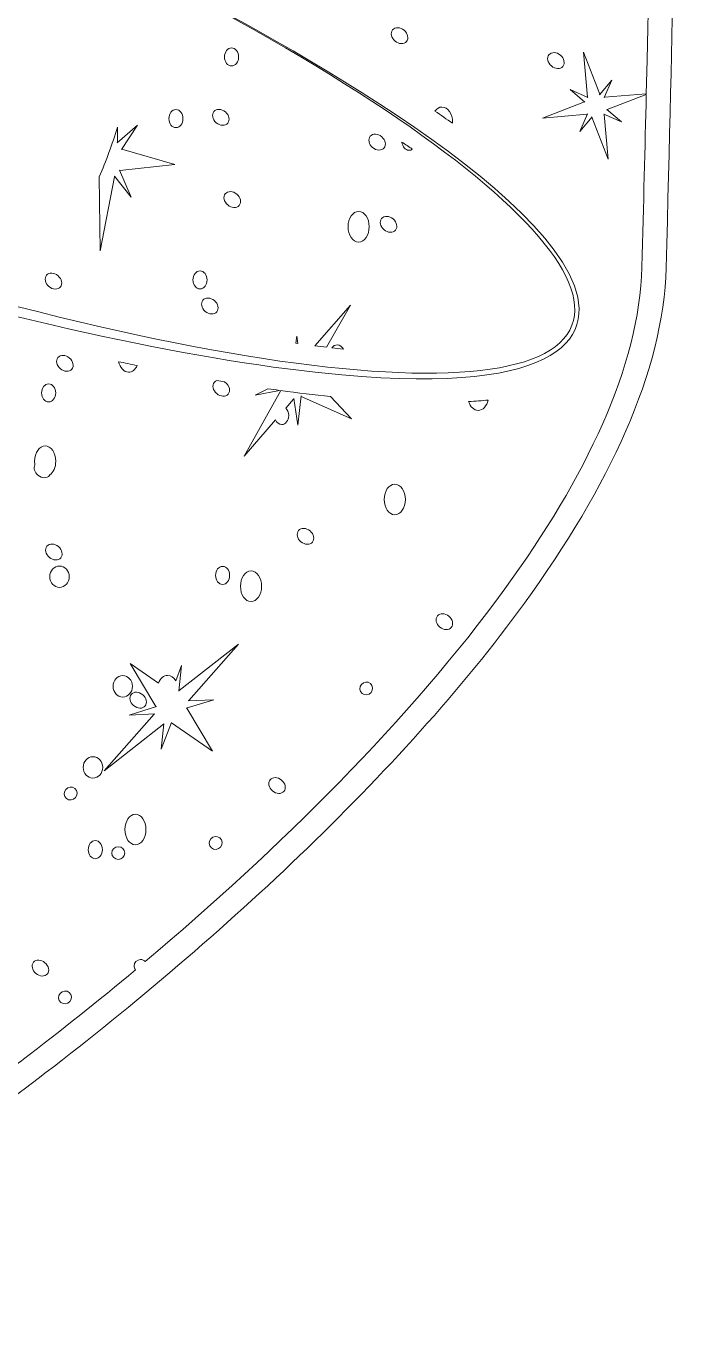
# Model space of a CAD drawing. Header units: millimetres. Extents: x 4 to 54.2, y 0 to 64.9.
# Drawn here: x 38.65 to 54.2, y 0 to 30.71 of the extents above; entities that cross this region are included whole.
import ezdxf

# ---------------------------------------------------------------- set-up
doc = ezdxf.new("R2010")
doc.units = ezdxf.units.MM

msp = doc.modelspace()

# ---------------------------------------------------------------- linework, layer by layer
at = {"color": 18, "linetype": 'Continuous', "lineweight": 9, "true_color": 0x000000}
msp.add_lwpolyline([(45.06, 23.179), (45.081, 23.35), (45.108, 23.172), (45.06, 23.179)], close=True, dxfattribs=at)
for points, knots in [([(54.172, 47.928), (54.147, 39.231), (54.164, 37.19), (53.847, 24.97), (53.783, 22.513), (52.481, 19.761), (50.482, 17.011), (47.528, 12.945), (43.056, 8.868), (38.944, 5.735), (35.741, 3.293), (32.755, 1.424), (30.875, 0.571), (30.005, 0.176), (29.348, 0.003), (28.991, 0.05), (28.501, 0.114), (27.594, 0.441), (26.407, 1.008), (23.715, 2.295), (19.533, 4.821), (15.533, 8.164), (9.787, 12.966), (4.436, 19.456), (4.333, 26.362), (4.163, 37.85), (4.151, 44.644), (3.986, 53.78), (3.979, 54.192), (4.154, 54.686), (4.515, 55.226), (5.009, 55.967), (5.855, 56.817), (6.993, 57.696), (11.337, 61.049), (19.966, 64.874), (29.029, 64.832), (37.429, 64.794), (46.36, 61.01), (50.958, 57.684), (52.161, 56.813), (53.071, 55.971), (53.607, 55.235), (54, 54.694), (54.196, 54.199), (54.194, 53.784), (54.184, 51.606), (54.177, 49.762), (54.173, 48.146), (54.201, 48.075), (54.2, 47.997), (54.172, 47.928)], [0, 0, 0, 0, 1, 1, 1, 2, 2, 2, 3, 3, 3, 4, 4, 4, 5, 5, 5, 6, 6, 6, 7, 7, 7, 8, 8, 8, 9, 9, 9, 10, 10, 10, 11, 11, 11, 12, 12, 12, 13, 13, 13, 14, 14, 14, 15, 15, 15, 16, 16, 16, 17, 17, 17, 17]), ([(53.375, 29.099), (53.585, 37.82), (53.575, 40.326), (53.597, 47.961), (52.67, 49.071), (44.08, 58.85), (29.09, 58.846), (13.964, 58.842), (5.441, 48.495), (4.658, 47.503), (4.715, 43.135), (4.751, 38.942), (4.809, 33.94), (4.812, 33.941), (4.815, 33.941), (4.819, 33.941), (4.911, 33.941), (4.986, 33.845), (4.986, 33.726), (4.986, 33.608), (4.911, 33.512), (4.819, 33.512), (4.819, 33.512), (4.814, 33.512), (4.814, 33.512), (4.825, 32.589), (4.837, 31.639), (4.849, 30.655), (4.892, 30.767), (4.975, 30.843), (5.069, 30.843), (5.208, 30.843), (5.32, 30.68), (5.32, 30.48), (5.32, 30.28), (5.208, 30.117), (5.069, 30.117), (4.978, 30.117), (4.898, 30.188), (4.854, 30.293), (4.871, 29.045), (4.889, 27.741), (4.909, 26.37), (5.009, 19.619), (10.284, 13.3), (15.902, 8.605), (16.27, 8.298), (16.639, 7.997), (17.009, 7.704), (16.986, 7.759), (16.973, 7.823), (16.973, 7.892), (16.973, 8.092), (17.085, 8.255), (17.224, 8.255), (17.362, 8.255), (17.475, 8.092), (17.475, 7.892), (17.475, 7.695), (17.366, 7.535), (17.231, 7.529), (20.762, 4.757), (24.29, 2.658), (26.656, 1.527), (27.764, 0.997), (28.608, 0.681), (29.066, 0.621), (29.365, 0.581), (29.906, 0.763), (30.637, 1.095), (32.265, 1.834), (34.73, 3.346), (37.445, 5.333), (37.436, 5.352), (37.431, 5.373), (37.431, 5.395), (37.431, 5.478), (37.5, 5.545), (37.586, 5.545), (37.624, 5.545), (37.658, 5.532), (37.685, 5.51), (37.986, 5.732), (38.29, 5.96), (38.596, 6.192), (39.471, 6.86), (40.364, 7.57), (41.254, 8.314), (41.233, 8.34), (41.22, 8.373), (41.22, 8.408), (41.22, 8.491), (41.289, 8.558), (41.374, 8.558), (41.419, 8.558), (41.459, 8.54), (41.487, 8.51), (44.655, 11.18), (47.777, 14.267), (50.016, 17.349), (51.936, 19.991), (53.21, 22.625), (53.271, 24.985), (53.31, 26.494), (53.345, 27.847), (53.374, 29.078), (53.374, 29.078), (52.448, 28.722), (52.448, 28.722), (52.448, 28.722), (52.439, 28.725), (52.439, 28.725), (52.439, 28.725), (52.786, 28.432), (52.786, 28.432), (52.786, 28.432), (52.371, 28.617), (52.371, 28.617), (52.371, 28.617), (52.378, 28.61), (52.378, 28.61), (52.378, 28.61), (52.468, 27.547), (52.468, 27.547), (52.468, 27.547), (52.085, 28.543), (52.085, 28.543), (52.085, 28.543), (52.089, 28.552), (52.089, 28.552), (52.089, 28.552), (51.795, 28.205), (51.795, 28.205), (51.795, 28.205), (51.98, 28.62), (51.98, 28.62), (51.98, 28.62), (51.973, 28.613), (51.973, 28.613), (51.973, 28.613), (50.91, 28.523), (50.91, 28.523), (50.91, 28.523), (51.906, 28.906), (51.906, 28.906), (51.906, 28.906), (51.916, 28.902), (51.916, 28.902), (51.916, 28.902), (51.568, 29.196), (51.568, 29.196), (51.568, 29.196), (51.984, 29.011), (51.984, 29.011), (51.984, 29.011), (51.977, 29.018), (51.977, 29.018), (51.977, 29.018), (51.887, 30.081), (51.887, 30.081), (51.887, 30.081), (52.269, 29.085), (52.269, 29.085), (52.269, 29.085), (52.266, 29.075), (52.266, 29.075), (52.266, 29.075), (52.559, 29.423), (52.559, 29.423), (52.559, 29.423), (52.374, 29.007), (52.374, 29.007), (52.374, 29.007), (52.381, 29.015), (52.381, 29.015), (52.381, 29.015), (53.375, 29.099), (53.375, 29.099)], [0, 0, 0, 0, 1, 1, 1, 2, 2, 2, 3, 3, 3, 4, 4, 4, 5, 5, 5, 6, 6, 6, 7, 7, 7, 8, 8, 8, 9, 9, 9, 10, 10, 10, 11, 11, 11, 12, 12, 12, 13, 13, 13, 14, 14, 14, 15, 15, 15, 16, 16, 16, 17, 17, 17, 18, 18, 18, 19, 19, 19, 20, 20, 20, 21, 21, 21, 22, 22, 22, 23, 23, 23, 24, 24, 24, 25, 25, 25, 26, 26, 26, 27, 27, 27, 28, 28, 28, 29, 29, 29, 30, 30, 30, 31, 31, 31, 32, 32, 32, 33, 33, 33, 34, 34, 34, 35, 35, 35, 36, 36, 36, 37, 37, 37, 38, 38, 38, 39, 39, 39, 40, 40, 40, 41, 41, 41, 42, 42, 42, 43, 43, 43, 44, 44, 44, 45, 45, 45, 46, 46, 46, 47, 47, 47, 48, 48, 48, 49, 49, 49, 50, 50, 50, 51, 51, 51, 52, 52, 52, 53, 53, 53, 54, 54, 54, 55, 55, 55, 56, 56, 56, 57, 57, 57, 58, 58, 58, 59, 59, 59, 59]), ([(17.221, 31.419), (14.736, 32.622), (12.49, 33.864), (10.65, 35.092), (6.186, 38.068), (6.12, 39.771), (6.196, 40.418), (6.325, 41.512), (7.577, 41.728), (7.828, 41.79), (7.971, 41.825), (9.614, 41.738), (9.876, 41.621), (8.768, 41.493), (7.547, 41.481), (7.168, 40.481), (6.518, 38.771), (10.628, 35.505), (17.226, 32.12), (17.229, 32.213), (17.234, 32.307), (17.24, 32.4), (17.161, 32.525), (17.212, 32.648), (17.262, 32.706), (17.472, 35.152), (18.436, 36.985), (18.614, 37.324), (18.53, 37.62), (18.726, 38.105), (19.171, 38.275), (20.679, 40.598), (22.932, 42.321), (25.513, 43.205), (25.571, 43.283), (25.95, 43.798), (26.602, 43.522), (26.875, 43.589), (27.152, 43.646), (27.431, 43.694), (27.431, 43.694), (27.329, 43.947), (27.329, 43.947), (27.329, 43.947), (27.456, 43.784), (27.456, 43.784), (27.455, 43.795), (27.454, 43.806), (27.454, 43.817), (27.454, 43.936), (27.529, 44.032), (27.622, 44.032), (27.714, 44.032), (27.789, 43.936), (27.789, 43.817), (27.789, 43.793), (27.786, 43.77), (27.78, 43.749), (27.87, 43.762), (27.961, 43.774), (28.051, 43.784), (28.438, 43.4), (28.717, 43.648), (28.599, 43.837), (28.599, 43.837), (28.667, 43.842), (28.667, 43.842), (28.667, 43.842), (28.659, 43.95), (28.659, 43.95), (28.659, 43.95), (28.656, 43.941), (28.656, 43.941), (28.656, 43.941), (28.458, 43.813), (28.458, 43.813), (28.346, 43.805), (28.236, 43.795), (28.125, 43.784), (28.125, 43.784), (28.46, 44.168), (28.46, 44.168), (28.46, 44.168), (28.47, 44.169), (28.47, 44.169), (28.47, 44.169), (28.026, 44.266), (28.026, 44.266), (28.026, 44.266), (28.48, 44.297), (28.48, 44.297), (28.48, 44.297), (28.47, 44.3), (28.47, 44.3), (28.47, 44.3), (27.894, 45.198), (27.894, 45.198), (27.894, 45.198), (28.697, 44.496), (28.697, 44.496), (28.697, 44.496), (28.699, 44.486), (28.699, 44.486), (28.699, 44.486), (28.796, 44.93), (28.796, 44.93), (28.796, 44.93), (28.826, 44.476), (28.826, 44.476), (28.826, 44.476), (28.829, 44.486), (28.829, 44.486), (28.829, 44.486), (29.727, 45.062), (29.727, 45.062), (29.727, 45.062), (29.025, 44.259), (29.025, 44.259), (29.025, 44.259), (29.015, 44.257), (29.015, 44.257), (29.015, 44.257), (29.46, 44.16), (29.46, 44.16), (29.46, 44.16), (29.006, 44.13), (29.006, 44.13), (29.006, 44.13), (29.016, 44.127), (29.016, 44.127), (29.016, 44.127), (29.182, 43.867), (29.182, 43.867), (29.654, 43.88), (30.129, 43.865), (30.606, 43.823), (30.612, 43.839), (30.621, 43.854), (30.633, 43.868), (30.687, 43.933), (30.783, 43.943), (30.847, 43.89), (30.877, 43.864), (30.894, 43.83), (30.898, 43.793), (31.403, 43.736), (31.91, 43.647), (32.416, 43.525), (32.411, 43.566), (32.423, 43.609), (32.452, 43.644), (32.507, 43.709), (32.603, 43.719), (32.667, 43.666), (32.728, 43.614), (32.736, 43.522), (32.687, 43.457), (32.687, 43.457), (32.697, 43.454), (32.697, 43.454), (32.697, 43.454), (32.685, 43.455), (32.685, 43.455), (32.685, 43.455), (32.682, 43.451), (32.682, 43.451), (32.659, 43.424), (32.63, 43.407), (32.599, 43.399), (32.552, 43.412), (32.505, 43.425), (32.458, 43.438), (32.45, 43.447), (32.442, 43.456), (32.436, 43.467), (31.53, 43.499), (30.621, 43.404), (29.73, 43.193), (28.996, 43.02), (28.275, 42.768), (27.578, 42.445), (27.345, 42.009), (27.048, 41.827), (26.585, 41.927), (26.494, 41.873), (26.403, 41.819), (26.312, 41.763), (26.094, 41.407), (25.724, 41.344), (25.665, 41.334), (25.598, 41.286), (25.53, 41.237), (25.463, 41.188), (25.604, 40.833), (25.12, 40.445), (24.799, 40.663), (24.214, 40.168), (23.667, 39.615), (23.169, 39.011), (23.136, 39.106), (23.051, 39.011), (22.986, 38.927), (22.908, 38.826), (22.967, 38.432), (22.697, 38.404), (22.502, 38.137), (22.315, 37.86), (22.139, 37.576), (22.409, 37.294), (22.244, 36.626), (21.561, 36.544), (21.228, 35.883), (20.947, 35.184), (20.724, 34.453), (20.99, 33.868), (20.624, 33.979), (20.593, 33.993), (20.424, 33.358), (20.306, 32.722), (20.234, 32.09), (20.073, 31.737), (19.98, 31.268), (19.956, 30.781), (22.319, 29.669), (24.918, 28.566), (27.672, 27.52), (39.937, 22.863), (50.663, 21.109), (51.611, 23.605), (52.512, 25.975), (44.274, 31.331), (32.941, 35.852), (35.075, 35.002), (38.303, 33.643), (41.716, 31.889), (42.107, 31.687), (50.045, 27.765), (51.544, 24.826), (52.315, 23.313), (51.361, 21.961), (46.152, 22.428), (39.499, 23.024), (28.733, 26.262), (19.964, 30.149), (19.998, 29.685), (20.097, 29.241), (20.26, 28.905), (20.354, 28.189), (20.506, 27.49), (20.712, 26.816), (20.779, 26.878), (21.359, 25.529), (21.252, 25.368), (21.522, 24.762), (21.837, 24.184), (22.194, 23.64), (22.32, 23.636), (22.584, 23.312), (22.602, 23.058), (22.899, 22.661), (23.22, 22.286), (23.562, 21.936), (23.313, 21.81), (23.786, 21.36), (23.961, 21.548), (24.052, 21.465), (24.143, 21.384), (24.236, 21.304), (24.313, 21.287), (24.402, 21.213), (24.477, 21.103), (25.051, 20.639), (25.672, 20.239), (26.333, 19.914), (25.72, 20.077), (25.13, 20.283), (24.566, 20.528), (24.435, 20.401), (24.249, 20.655), (24.231, 20.68), (23.052, 21.234), (21.992, 21.963), (21.074, 22.824), (21.24, 23.186), (21.069, 23.368), (20.786, 23.103), (20.648, 23.241), (20.515, 23.381), (20.385, 23.525), (20.194, 23.639), (20.124, 23.805), (20.111, 23.837), (19.887, 24.101), (19.674, 24.375), (19.474, 24.656), (19.197, 24.759), (19.135, 25.12), (19.126, 25.172), (18.604, 25.991), (18.18, 26.871), (17.865, 27.792), (17.796, 27.994), (17.847, 27.814), (17.705, 28.295), (17.673, 28.404), (17.643, 28.514), (17.614, 28.623), (17.614, 28.623), (16.968, 29.446), (16.968, 29.446), (16.968, 29.446), (16.968, 29.457), (16.968, 29.457), (16.968, 29.457), (16.79, 29.038), (16.79, 29.038), (16.79, 29.038), (16.844, 29.49), (16.844, 29.49), (16.844, 29.49), (16.839, 29.481), (16.839, 29.481), (16.839, 29.481), (15.85, 29.081), (15.85, 29.081), (15.85, 29.081), (16.689, 29.74), (16.689, 29.74), (16.689, 29.74), (16.699, 29.74), (16.699, 29.74), (16.699, 29.74), (16.281, 29.918), (16.281, 29.918), (16.281, 29.918), (16.732, 29.863), (16.732, 29.863), (16.732, 29.863), (16.723, 29.868), (16.723, 29.868), (16.723, 29.868), (16.324, 30.858), (16.324, 30.858), (16.324, 30.858), (16.983, 30.019), (16.983, 30.019), (16.983, 30.019), (16.983, 30.008), (16.983, 30.008), (16.983, 30.008), (17.16, 30.427), (17.16, 30.427), (17.16, 30.427), (17.106, 29.976), (17.106, 29.976), (17.106, 29.976), (17.111, 29.984), (17.111, 29.984), (17.111, 29.984), (17.327, 30.072), (17.327, 30.072), (17.266, 30.516), (17.231, 30.966), (17.221, 31.419)], [0, 0, 0, 0, 1, 1, 1, 2, 2, 2, 3, 3, 3, 4, 4, 4, 5, 5, 5, 6, 6, 6, 7, 7, 7, 8, 8, 8, 9, 9, 9, 10, 10, 10, 11, 11, 11, 12, 12, 12, 13, 13, 13, 14, 14, 14, 15, 15, 15, 16, 16, 16, 17, 17, 17, 18, 18, 18, 19, 19, 19, 20, 20, 20, 21, 21, 21, 22, 22, 22, 23, 23, 23, 24, 24, 24, 25, 25, 25, 26, 26, 26, 27, 27, 27, 28, 28, 28, 29, 29, 29, 30, 30, 30, 31, 31, 31, 32, 32, 32, 33, 33, 33, 34, 34, 34, 35, 35, 35, 36, 36, 36, 37, 37, 37, 38, 38, 38, 39, 39, 39, 40, 40, 40, 41, 41, 41, 42, 42, 42, 43, 43, 43, 44, 44, 44, 45, 45, 45, 46, 46, 46, 47, 47, 47, 48, 48, 48, 49, 49, 49, 50, 50, 50, 51, 51, 51, 52, 52, 52, 53, 53, 53, 54, 54, 54, 55, 55, 55, 56, 56, 56, 57, 57, 57, 58, 58, 58, 59, 59, 59, 60, 60, 60, 61, 61, 61, 62, 62, 62, 63, 63, 63, 64, 64, 64, 65, 65, 65, 66, 66, 66, 67, 67, 67, 68, 68, 68, 69, 69, 69, 70, 70, 70, 71, 71, 71, 72, 72, 72, 73, 73, 73, 74, 74, 74, 75, 75, 75, 76, 76, 76, 77, 77, 77, 78, 78, 78, 79, 79, 79, 80, 80, 80, 81, 81, 81, 82, 82, 82, 83, 83, 83, 84, 84, 84, 85, 85, 85, 86, 86, 86, 87, 87, 87, 88, 88, 88, 89, 89, 89, 90, 90, 90, 91, 91, 91, 92, 92, 92, 93, 93, 93, 94, 94, 94, 95, 95, 95, 96, 96, 96, 97, 97, 97, 98, 98, 98, 99, 99, 99, 100, 100, 100, 101, 101, 101, 102, 102, 102, 103, 103, 103, 104, 104, 104, 105, 105, 105, 106, 106, 106, 107, 107, 107, 108, 108, 108, 109, 109, 109, 110, 110, 110, 111, 111, 111, 112, 112, 112, 113, 113, 113, 114, 114, 114, 115, 115, 115, 116, 116, 116, 117, 117, 117, 118, 118, 118, 119, 119, 119, 120, 120, 120, 121, 121, 121, 121]), ([(47.356, 30.613), (47.415, 30.684), (47.537, 30.679), (47.628, 30.603), (47.718, 30.527), (47.744, 30.407), (47.684, 30.337), (47.625, 30.266), (47.503, 30.271), (47.412, 30.347), (47.322, 30.423), (47.296, 30.542), (47.356, 30.613)], [0, 0, 0, 0, 1, 1, 1, 2, 2, 2, 3, 3, 3, 4, 4, 4, 4]), ([(43.532, 30.186), (43.625, 30.186), (43.7, 30.09), (43.7, 29.972), (43.7, 29.853), (43.625, 29.757), (43.532, 29.757), (43.44, 29.757), (43.365, 29.853), (43.365, 29.972), (43.365, 30.09), (43.44, 30.186), (43.532, 30.186)], [0, 0, 0, 0, 1, 1, 1, 2, 2, 2, 3, 3, 3, 4, 4, 4, 4]), ([(51.066, 30.024), (51.125, 30.095), (51.247, 30.09), (51.338, 30.014), (51.428, 29.938), (51.453, 29.818), (51.394, 29.748), (51.335, 29.677), (51.213, 29.682), (51.122, 29.758), (51.032, 29.834), (51.006, 29.953), (51.066, 30.024)], [0, 0, 0, 0, 1, 1, 1, 2, 2, 2, 3, 3, 3, 4, 4, 4, 4]), ([(42.213, 28.723), (42.306, 28.723), (42.38, 28.627), (42.38, 28.508), (42.38, 28.39), (42.306, 28.294), (42.213, 28.294), (42.121, 28.294), (42.046, 28.39), (42.046, 28.508), (42.046, 28.627), (42.121, 28.723), (42.213, 28.723)], [0, 0, 0, 0, 1, 1, 1, 2, 2, 2, 3, 3, 3, 4, 4, 4, 4]), ([(43.114, 28.678), (43.174, 28.749), (43.296, 28.744), (43.386, 28.668), (43.477, 28.592), (43.502, 28.472), (43.443, 28.402), (43.383, 28.331), (43.261, 28.336), (43.171, 28.412), (43.08, 28.488), (43.055, 28.607), (43.114, 28.678)], [0, 0, 0, 0, 1, 1, 1, 2, 2, 2, 3, 3, 3, 4, 4, 4, 4]), ([(48.359, 28.689), (48.403, 28.747), (48.462, 28.783), (48.527, 28.783), (48.665, 28.783), (48.778, 28.62), (48.778, 28.42), (48.778, 28.412), (48.778, 28.404), (48.777, 28.397), (48.639, 28.495), (48.5, 28.592), (48.359, 28.689)], [0, 0, 0, 0, 1, 1, 1, 2, 2, 2, 3, 3, 3, 4, 4, 4, 4]), ([(40.825, 28.304), (40.825, 28.304), (40.83, 27.948), (40.83, 27.948), (40.83, 27.948), (40.822, 27.934), (40.822, 27.934), (40.822, 27.934), (41.302, 28.354), (41.302, 28.354), (41.302, 28.354), (40.918, 27.773), (40.918, 27.773), (40.918, 27.773), (40.929, 27.781), (40.929, 27.781), (40.929, 27.781), (42.184, 27.416), (42.184, 27.416), (42.184, 27.416), (40.884, 27.277), (40.884, 27.277), (40.884, 27.277), (40.875, 27.287), (40.875, 27.287), (40.875, 27.287), (41.151, 26.648), (41.151, 26.648), (41.151, 26.648), (40.752, 27.145), (40.752, 27.145), (40.752, 27.145), (40.757, 27.13), (40.757, 27.13), (40.757, 27.13), (40.418, 25.373), (40.418, 25.373), (40.418, 25.373), (40.395, 27.124), (40.395, 27.124), (40.558, 27.508), (40.702, 27.901), (40.825, 28.304)], [0, 0, 0, 0, 1, 1, 1, 2, 2, 2, 3, 3, 3, 4, 4, 4, 5, 5, 5, 6, 6, 6, 7, 7, 7, 8, 8, 8, 9, 9, 9, 10, 10, 10, 11, 11, 11, 12, 12, 12, 13, 13, 13, 14, 14, 14, 14]), ([(46.824, 28.089), (46.884, 28.159), (47.005, 28.155), (47.096, 28.079), (47.187, 28.002), (47.212, 27.883), (47.152, 27.813), (47.093, 27.742), (46.971, 27.746), (46.881, 27.823), (46.79, 27.899), (46.765, 28.018), (46.824, 28.089)], [0, 0, 0, 0, 1, 1, 1, 2, 2, 2, 3, 3, 3, 4, 4, 4, 4]), ([(47.822, 27.782), (47.799, 27.766), (47.772, 27.757), (47.744, 27.757), (47.656, 27.757), (47.585, 27.843), (47.577, 27.953), (47.66, 27.896), (47.741, 27.839), (47.822, 27.782)], [0, 0, 0, 0, 1, 1, 1, 2, 2, 2, 3, 3, 3, 3]), ([(43.385, 26.726), (43.445, 26.797), (43.566, 26.792), (43.657, 26.716), (43.748, 26.64), (43.773, 26.521), (43.713, 26.45), (43.654, 26.379), (43.532, 26.384), (43.442, 26.46), (43.351, 26.536), (43.326, 26.656), (43.385, 26.726)], [0, 0, 0, 0, 1, 1, 1, 2, 2, 2, 3, 3, 3, 4, 4, 4, 4]), ([(46.548, 26.307), (46.687, 26.307), (46.799, 26.145), (46.799, 25.944), (46.799, 25.744), (46.687, 25.581), (46.548, 25.581), (46.41, 25.581), (46.297, 25.744), (46.297, 25.944), (46.297, 26.145), (46.41, 26.307), (46.548, 26.307)], [0, 0, 0, 0, 1, 1, 1, 2, 2, 2, 3, 3, 3, 4, 4, 4, 4]), ([(47.095, 26.137), (47.154, 26.208), (47.276, 26.203), (47.367, 26.127), (47.457, 26.051), (47.483, 25.932), (47.423, 25.861), (47.364, 25.79), (47.242, 25.795), (47.151, 25.871), (47.061, 25.947), (47.035, 26.066), (47.095, 26.137)], [0, 0, 0, 0, 1, 1, 1, 2, 2, 2, 3, 3, 3, 4, 4, 4, 4]), ([(42.786, 24.897), (42.878, 24.897), (42.953, 24.801), (42.953, 24.682), (42.953, 24.564), (42.878, 24.468), (42.786, 24.468), (42.693, 24.468), (42.618, 24.564), (42.618, 24.682), (42.618, 24.801), (42.693, 24.897), (42.786, 24.897)], [0, 0, 0, 0, 1, 1, 1, 2, 2, 2, 3, 3, 3, 4, 4, 4, 4]), ([(39.144, 24.791), (39.203, 24.862), (39.325, 24.857), (39.415, 24.781), (39.506, 24.705), (39.531, 24.586), (39.472, 24.515), (39.412, 24.444), (39.291, 24.449), (39.2, 24.525), (39.109, 24.601), (39.084, 24.72), (39.144, 24.791)], [0, 0, 0, 0, 1, 1, 1, 2, 2, 2, 3, 3, 3, 4, 4, 4, 4]), ([(42.853, 24.202), (42.913, 24.273), (43.035, 24.268), (43.125, 24.192), (43.216, 24.116), (43.241, 23.996), (43.182, 23.926), (43.122, 23.855), (43, 23.86), (42.91, 23.936), (42.819, 24.012), (42.794, 24.131), (42.853, 24.202)], [0, 0, 0, 0, 1, 1, 1, 2, 2, 2, 3, 3, 3, 4, 4, 4, 4]), ([(45.512, 23.117), (45.512, 23.117), (46.353, 24.086), (46.353, 24.086), (46.353, 24.086), (45.79, 23.083), (45.79, 23.083), (45.698, 23.094), (45.606, 23.105), (45.512, 23.117)], [0, 0, 0, 0, 1, 1, 1, 2, 2, 2, 3, 3, 3, 3]), ([(45.916, 23.068), (45.946, 23.114), (45.992, 23.142), (46.042, 23.142), (46.103, 23.142), (46.157, 23.1), (46.186, 23.038), (46.097, 23.047), (46.006, 23.057), (45.916, 23.068)], [0, 0, 0, 0, 1, 1, 1, 2, 2, 2, 3, 3, 3, 3]), ([(39.414, 22.839), (39.474, 22.91), (39.596, 22.906), (39.686, 22.829), (39.777, 22.753), (39.802, 22.634), (39.743, 22.563), (39.683, 22.493), (39.561, 22.497), (39.471, 22.573), (39.38, 22.649), (39.355, 22.769), (39.414, 22.839)], [0, 0, 0, 0, 1, 1, 1, 2, 2, 2, 3, 3, 3, 4, 4, 4, 4]), ([(41.296, 22.649), (41.251, 22.555), (41.175, 22.493), (41.09, 22.493), (40.979, 22.493), (40.885, 22.598), (40.852, 22.742), (41.001, 22.711), (41.149, 22.68), (41.296, 22.649)], [0, 0, 0, 0, 1, 1, 1, 2, 2, 2, 3, 3, 3, 3]), ([(39.193, 22.215), (39.285, 22.215), (39.36, 22.119), (39.36, 22.001), (39.36, 21.882), (39.285, 21.786), (39.193, 21.786), (39.1, 21.786), (39.025, 21.882), (39.025, 22.001), (39.025, 22.119), (39.1, 22.215), (39.193, 22.215)], [0, 0, 0, 0, 1, 1, 1, 2, 2, 2, 3, 3, 3, 4, 4, 4, 4]), ([(43.367, 22.261), (43.377, 22.255), (43.387, 22.248), (43.396, 22.24), (43.487, 22.164), (43.512, 22.045), (43.452, 21.974), (43.393, 21.903), (43.271, 21.908), (43.181, 21.984), (43.09, 22.06), (43.065, 22.18), (43.124, 22.25), (43.141, 22.27), (43.162, 22.284), (43.187, 22.292), (43.247, 22.282), (43.307, 22.271), (43.367, 22.261)], [0, 0, 0, 0, 1, 1, 1, 2, 2, 2, 3, 3, 3, 4, 4, 4, 5, 5, 5, 6, 6, 6, 6]), ([(45.879, 21.913), (45.879, 21.913), (46.383, 21.386), (46.383, 21.386), (46.383, 21.386), (45.189, 21.917), (45.189, 21.917), (45.189, 21.917), (45.185, 21.931), (45.185, 21.931), (45.185, 21.931), (45.104, 21.239), (45.104, 21.239), (45.104, 21.239), (45.008, 21.869), (45.008, 21.869), (45.008, 21.869), (45.005, 21.854), (45.005, 21.854), (45.005, 21.854), (44.819, 21.64), (44.819, 21.64), (44.862, 21.601), (44.89, 21.537), (44.89, 21.464), (44.89, 21.346), (44.815, 21.25), (44.723, 21.25), (44.66, 21.25), (44.605, 21.295), (44.577, 21.361), (44.577, 21.361), (43.831, 20.503), (43.831, 20.503), (43.831, 20.503), (44.703, 22.057), (44.703, 22.057), (45.107, 22.001), (45.499, 21.953), (45.879, 21.913)], [0, 0, 0, 0, 1, 1, 1, 2, 2, 2, 3, 3, 3, 4, 4, 4, 5, 5, 5, 6, 6, 6, 7, 7, 7, 8, 8, 8, 9, 9, 9, 10, 10, 10, 11, 11, 11, 12, 12, 12, 13, 13, 13, 13]), ([(44.668, 22.061), (44.668, 22.061), (44.095, 21.949), (44.095, 21.949), (44.095, 21.949), (44.397, 22.1), (44.397, 22.1), (44.488, 22.087), (44.579, 22.074), (44.668, 22.061)], [0, 0, 0, 0, 1, 1, 1, 2, 2, 2, 3, 3, 3, 3]), ([(49.623, 21.832), (49.59, 21.689), (49.496, 21.586), (49.386, 21.586), (49.285, 21.586), (49.199, 21.671), (49.159, 21.794), (49.321, 21.804), (49.476, 21.817), (49.623, 21.832)], [0, 0, 0, 0, 1, 1, 1, 2, 2, 2, 3, 3, 3, 3]), ([(39.223, 20.055), (39.219, 20.05), (39.215, 20.044), (39.211, 20.039), (39.151, 19.968), (39.03, 19.973), (38.939, 20.049), (38.857, 20.118), (38.829, 20.222), (38.868, 20.293), (38.863, 20.321), (38.86, 20.35), (38.86, 20.38), (38.86, 20.581), (38.973, 20.743), (39.111, 20.743), (39.25, 20.743), (39.362, 20.581), (39.362, 20.38), (39.362, 20.238), (39.305, 20.115), (39.223, 20.055)], [0, 0, 0, 0, 1, 1, 1, 2, 2, 2, 3, 3, 3, 4, 4, 4, 5, 5, 5, 6, 6, 6, 7, 7, 7, 7]), ([(47.407, 19.836), (47.545, 19.836), (47.658, 19.674), (47.658, 19.473), (47.658, 19.273), (47.545, 19.11), (47.407, 19.11), (47.268, 19.11), (47.156, 19.273), (47.156, 19.473), (47.156, 19.674), (47.268, 19.836), (47.407, 19.836)], [0, 0, 0, 0, 1, 1, 1, 2, 2, 2, 3, 3, 3, 4, 4, 4, 4]), ([(45.124, 18.736), (45.183, 18.807), (45.305, 18.802), (45.395, 18.726), (45.486, 18.65), (45.511, 18.53), (45.452, 18.46), (45.392, 18.389), (45.271, 18.394), (45.18, 18.47), (45.089, 18.546), (45.064, 18.665), (45.124, 18.736)], [0, 0, 0, 0, 1, 1, 1, 2, 2, 2, 3, 3, 3, 4, 4, 4, 4]), ([(39.153, 18.363), (39.213, 18.434), (39.335, 18.43), (39.425, 18.353), (39.516, 18.277), (39.541, 18.158), (39.482, 18.087), (39.422, 18.017), (39.3, 18.021), (39.21, 18.097), (39.119, 18.174), (39.094, 18.293), (39.153, 18.363)], [0, 0, 0, 0, 1, 1, 1, 2, 2, 2, 3, 3, 3, 4, 4, 4, 4]), ([(39.451, 17.893), (39.579, 17.893), (39.683, 17.779), (39.683, 17.639), (39.683, 17.499), (39.579, 17.386), (39.451, 17.386), (39.324, 17.386), (39.22, 17.499), (39.22, 17.639), (39.22, 17.779), (39.324, 17.893), (39.451, 17.893)], [0, 0, 0, 0, 1, 1, 1, 2, 2, 2, 3, 3, 3, 4, 4, 4, 4]), ([(43.321, 17.886), (43.413, 17.886), (43.488, 17.79), (43.488, 17.672), (43.488, 17.553), (43.413, 17.457), (43.321, 17.457), (43.229, 17.457), (43.154, 17.553), (43.154, 17.672), (43.154, 17.79), (43.229, 17.886), (43.321, 17.886)], [0, 0, 0, 0, 1, 1, 1, 2, 2, 2, 3, 3, 3, 4, 4, 4, 4]), ([(43.996, 17.776), (44.135, 17.776), (44.247, 17.613), (44.247, 17.413), (44.247, 17.213), (44.135, 17.05), (43.996, 17.05), (43.858, 17.05), (43.745, 17.213), (43.745, 17.413), (43.745, 17.613), (43.858, 17.776), (43.996, 17.776)], [0, 0, 0, 0, 1, 1, 1, 2, 2, 2, 3, 3, 3, 4, 4, 4, 4]), ([(48.42, 16.711), (48.479, 16.782), (48.601, 16.777), (48.692, 16.701), (48.782, 16.625), (48.807, 16.505), (48.748, 16.435), (48.689, 16.364), (48.567, 16.369), (48.476, 16.445), (48.386, 16.521), (48.36, 16.64), (48.42, 16.711)], [0, 0, 0, 0, 1, 1, 1, 2, 2, 2, 3, 3, 3, 4, 4, 4, 4]), ([(42.21, 15.17), (42.21, 15.17), (42.347, 15.533), (42.347, 15.533), (42.347, 15.533), (42.285, 14.927), (42.285, 14.927), (42.285, 14.927), (42.292, 14.942), (42.292, 14.942), (42.292, 14.942), (43.7, 16.043), (43.7, 16.043), (43.7, 16.043), (42.518, 14.702), (42.518, 14.702), (42.518, 14.702), (42.503, 14.696), (42.503, 14.696), (42.503, 14.696), (43.111, 14.722), (43.111, 14.722), (43.111, 14.722), (42.46, 14.52), (42.46, 14.52), (42.46, 14.52), (42.473, 14.519), (42.473, 14.519), (42.473, 14.519), (43.084, 13.503), (43.084, 13.503), (43.084, 13.503), (42.105, 14.172), (42.105, 14.172), (42.105, 14.172), (42.105, 14.185), (42.105, 14.185), (42.105, 14.185), (41.865, 13.547), (41.865, 13.547), (41.865, 13.547), (41.926, 14.153), (41.926, 14.153), (41.926, 14.153), (41.92, 14.139), (41.92, 14.139), (41.92, 14.139), (40.512, 13.037), (40.512, 13.037), (40.512, 13.037), (41.694, 14.378), (41.694, 14.378), (41.694, 14.378), (41.709, 14.384), (41.709, 14.384), (41.709, 14.384), (41.1, 14.358), (41.1, 14.358), (41.1, 14.358), (41.752, 14.561), (41.752, 14.561), (41.752, 14.561), (41.738, 14.561), (41.738, 14.561), (41.738, 14.561), (41.128, 15.578), (41.128, 15.578), (41.128, 15.578), (41.8, 15.118), (41.8, 15.118), (41.843, 15.227), (41.924, 15.3), (42.017, 15.3), (42.095, 15.3), (42.164, 15.25), (42.21, 15.17)], [0, 0, 0, 0, 1, 1, 1, 2, 2, 2, 3, 3, 3, 4, 4, 4, 5, 5, 5, 6, 6, 6, 7, 7, 7, 8, 8, 8, 9, 9, 9, 10, 10, 10, 11, 11, 11, 12, 12, 12, 13, 13, 13, 14, 14, 14, 15, 15, 15, 16, 16, 16, 17, 17, 17, 18, 18, 18, 19, 19, 19, 20, 20, 20, 21, 21, 21, 22, 22, 22, 23, 23, 23, 24, 24, 24, 25, 25, 25, 25]), ([(40.951, 15.294), (41.079, 15.294), (41.183, 15.18), (41.183, 15.04), (41.183, 14.9), (41.079, 14.786), (40.951, 14.786), (40.824, 14.786), (40.72, 14.9), (40.72, 15.04), (40.72, 15.18), (40.824, 15.294), (40.951, 15.294)], [0, 0, 0, 0, 1, 1, 1, 2, 2, 2, 3, 3, 3, 4, 4, 4, 4]), ([(46.615, 15.086), (46.669, 15.151), (46.765, 15.16), (46.829, 15.107), (46.892, 15.054), (46.899, 14.958), (46.844, 14.892), (46.789, 14.827), (46.693, 14.817), (46.63, 14.871), (46.567, 14.924), (46.56, 15.02), (46.615, 15.086)], [0, 0, 0, 0, 1, 1, 1, 2, 2, 2, 3, 3, 3, 4, 4, 4, 4]), ([(41.153, 14.849), (41.212, 14.92), (41.334, 14.915), (41.425, 14.839), (41.515, 14.763), (41.54, 14.644), (41.481, 14.573), (41.422, 14.502), (41.3, 14.507), (41.209, 14.583), (41.119, 14.659), (41.093, 14.778), (41.153, 14.849)], [0, 0, 0, 0, 1, 1, 1, 2, 2, 2, 3, 3, 3, 4, 4, 4, 4]), ([(40.244, 13.369), (40.372, 13.369), (40.476, 13.255), (40.476, 13.115), (40.476, 12.975), (40.372, 12.861), (40.244, 12.861), (40.116, 12.861), (40.012, 12.975), (40.012, 13.115), (40.012, 13.255), (40.116, 13.369), (40.244, 13.369)], [0, 0, 0, 0, 1, 1, 1, 2, 2, 2, 3, 3, 3, 4, 4, 4, 4]), ([(39.6, 12.593), (39.655, 12.659), (39.751, 12.668), (39.814, 12.615), (39.878, 12.562), (39.884, 12.465), (39.83, 12.4), (39.775, 12.335), (39.679, 12.325), (39.615, 12.379), (39.552, 12.432), (39.545, 12.528), (39.6, 12.593)], [0, 0, 0, 0, 1, 1, 1, 2, 2, 2, 3, 3, 3, 4, 4, 4, 4]), ([(44.449, 12.824), (44.508, 12.895), (44.63, 12.89), (44.721, 12.814), (44.811, 12.738), (44.837, 12.619), (44.777, 12.548), (44.718, 12.477), (44.596, 12.482), (44.505, 12.558), (44.415, 12.634), (44.389, 12.754), (44.449, 12.824)], [0, 0, 0, 0, 1, 1, 1, 2, 2, 2, 3, 3, 3, 4, 4, 4, 4]), ([(41.253, 12.004), (41.391, 12.004), (41.503, 11.842), (41.503, 11.641), (41.503, 11.441), (41.391, 11.279), (41.253, 11.279), (41.114, 11.279), (41.002, 11.441), (41.002, 11.641), (41.002, 11.842), (41.114, 12.004), (41.253, 12.004)], [0, 0, 0, 0, 1, 1, 1, 2, 2, 2, 3, 3, 3, 4, 4, 4, 4]), ([(40.3, 11.379), (40.393, 11.379), (40.468, 11.283), (40.468, 11.164), (40.468, 11.046), (40.393, 10.95), (40.3, 10.95), (40.208, 10.95), (40.133, 11.046), (40.133, 11.164), (40.133, 11.283), (40.208, 11.379), (40.3, 11.379)], [0, 0, 0, 0, 1, 1, 1, 2, 2, 2, 3, 3, 3, 4, 4, 4, 4]), ([(43.041, 11.42), (43.096, 11.485), (43.192, 11.495), (43.255, 11.442), (43.318, 11.388), (43.325, 11.292), (43.27, 11.227), (43.215, 11.162), (43.119, 11.152), (43.056, 11.205), (42.993, 11.258), (42.986, 11.355), (43.041, 11.42)], [0, 0, 0, 0, 1, 1, 1, 2, 2, 2, 3, 3, 3, 4, 4, 4, 4]), ([(40.846, 11.233), (40.931, 11.233), (41, 11.166), (41, 11.083), (41, 11.001), (40.931, 10.933), (40.846, 10.933), (40.76, 10.933), (40.691, 11.001), (40.691, 11.083), (40.691, 11.166), (40.76, 11.233), (40.846, 11.233)], [0, 0, 0, 0, 1, 1, 1, 2, 2, 2, 3, 3, 3, 4, 4, 4, 4]), ([(38.835, 8.493), (38.894, 8.564), (39.016, 8.559), (39.106, 8.483), (39.197, 8.407), (39.222, 8.287), (39.163, 8.217), (39.103, 8.146), (38.982, 8.151), (38.891, 8.227), (38.8, 8.303), (38.775, 8.422), (38.835, 8.493)], [0, 0, 0, 0, 1, 1, 1, 2, 2, 2, 3, 3, 3, 4, 4, 4, 4]), ([(39.467, 7.754), (39.522, 7.82), (39.618, 7.829), (39.681, 7.776), (39.744, 7.723), (39.751, 7.626), (39.696, 7.561), (39.642, 7.496), (39.546, 7.486), (39.482, 7.54), (39.419, 7.593), (39.412, 7.689), (39.467, 7.754)], [0, 0, 0, 0, 1, 1, 1, 2, 2, 2, 3, 3, 3, 4, 4, 4, 4])]:
    msp.add_open_spline(points, degree=3, knots=knots, dxfattribs=at)

doc.saveas('drawing.dxf')
